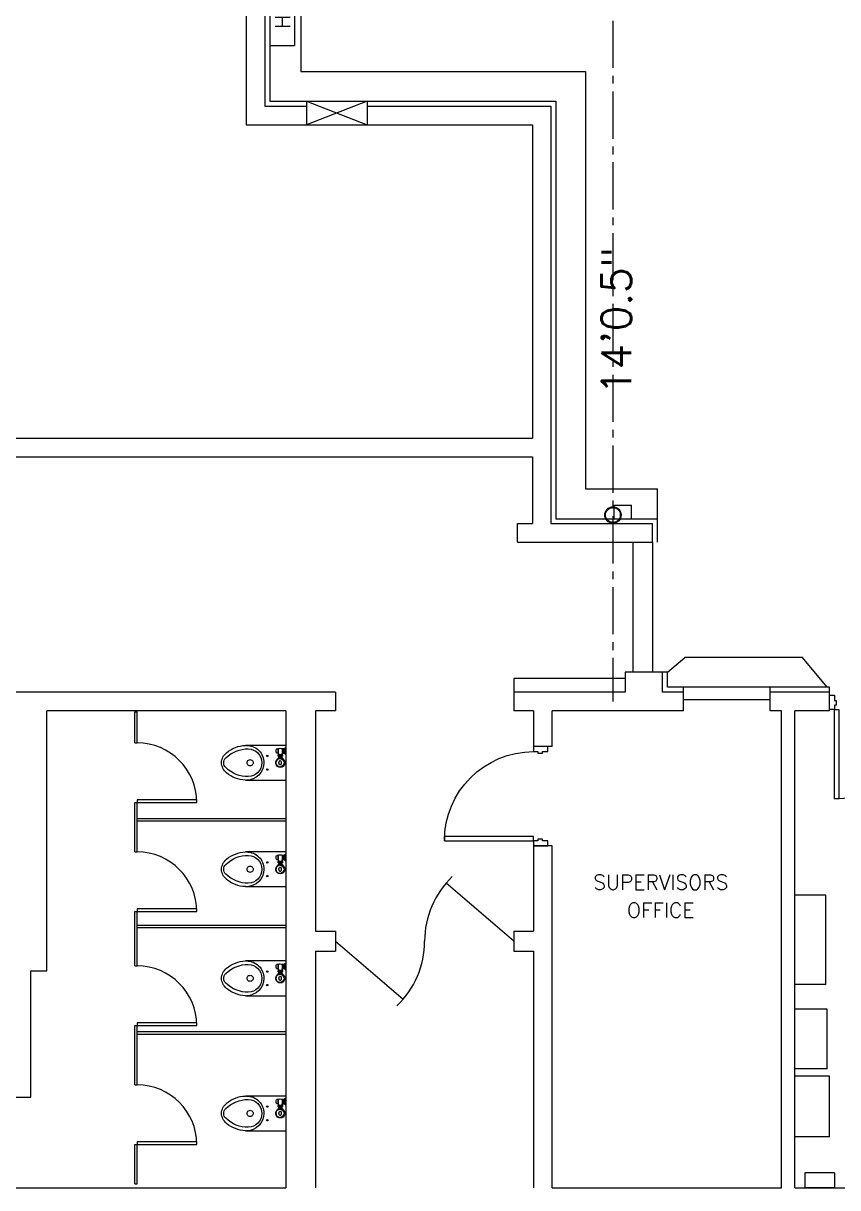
# Model space of a CAD drawing. Header units: inches. Extents: x -578 to 4567, y -980 to 6106.
# Drawn here: x 1508 to 1836.7, y 2275 to 2744.9 of the extents above; entities that cross this region are included whole.
import ezdxf
from ezdxf.enums import TextEntityAlignment as Align

# ---------------------------------------------------------------- set-up
doc = ezdxf.new("R2010")
doc.units = ezdxf.units.IN
doc.header["$LTSCALE"] = 25.4
doc.header["$MEASUREMENT"] = 0
doc.linetypes.add('CENTER2', pattern=[1.125, 0.75, -0.125, 0.125, -0.125])
doc.layers.get('0').update_dxf_attribs({"linetype": 'CONTINUOUS', "lineweight": 20})
for name, color, linetype in [('A-COL-GRID', 8, 'CENTER2'), ('A-DIMS', 1, 'CONTINUOUS'), ('A-ELEC', 6, 'CONTINUOUS'), ('A-HOSE STATION', 4, 'CONTINUOUS'), ('A-OPENING', 8, 'CONTINUOUS'), ('A-ROOMNAME', 6, 'CONTINUOUS'), ('A-TOILET COMPARTMENT', 1, 'CONTINUOUS'), ('A-WALL-CMU', 30, 'CONTINUOUS'), ('A-WALL-IMP', 6, 'CONTINUOUS')]:
    doc.layers.add(name, color=color, linetype=linetype)
for name, color, linetype, lineweight in [('A-COLUMNS', 6, 'CONTINUOUS', 20), ('A-CURB', 13, 'CONTINUOUS', 20), ('A-DOOR', 1, 'CONTINUOUS', 20), ('A-SANR-FIXT', 4, 'CONTINUOUS', 15), ('A-WINDOW', 4, 'CONTINUOUS', 20)]:
    doc.layers.add(name, color=color, linetype=linetype, lineweight=lineweight)
doc.styles.add('ROMANS', font='romans')
doc.styles.add('SIMPLEX', font='simplex')

# ---------------------------------------------------------------- blocks, each defined once
blk = doc.blocks.new('Water Closet_Wall Hung_PlaceHolder - Accessible-1461601-x07074afp1')
at = {"color": 0}
for p, q in [((-7, -16.32), (-7, 0)), ((1.65, -1.39), (1.87, -1.39)), ((1.87, -1.39), (1.65, -1.39)), ((1.87, -3.11), (1.65, -3.11)), ((1.65, -3.11), (1.87, -3.11)), ((1.87, -1.39), (2, -1.48)), ((2, -1.48), (1.87, -1.39)), ((2, -3.02), (1.87, -3.11)), ((1.87, -3.11), (2, -3.02)), ((2, -1.48), (2, -1.59)), ((2, -1.59), (2, -1.48)), ((2, -2.91), (2, -1.59)), ((2, -1.59), (2.59, -1.59)), ((2, -1.59), (2, -2.91)), ((2.59, -1.59), (2, -1.59)), ((2.59, -2.91), (2, -2.91)), ((2, -2.91), (2, -3.02)), ((2, -3.02), (2, -2.91)), ((2, -2.91), (2.59, -2.91)), ((2.59, -1.4), (2.62, -1.38)), ((2.62, -1.38), (2.59, -1.4)), ((2.59, -1.59), (2.59, -1.4)), ((2.59, -1.4), (2.59, -1.59)), ((2.59, -2.91), (2.59, -1.59)), ((2.59, -1.59), (2.59, -2.91)), ((2.59, -3.1), (2.59, -2.91)), ((2.59, -2.91), (2.59, -3.1)), ((2.62, -3.12), (2.59, -3.1)), ((2.59, -3.1), (2.62, -3.12)), ((2.62, -1.38), (3.13, -1.38)), ((3.13, -1.38), (2.62, -1.38)), ((3.13, -3.12), (2.62, -3.12)), ((2.62, -3.12), (3.13, -3.12)), ((3.13, -1.38), (3.15, -1.4)), ((3.15, -1.4), (3.13, -1.38)), ((3.15, -3.1), (3.13, -3.12)), ((3.13, -3.12), (3.15, -3.1)), ((3.15, -1.4), (3.15, -1.44)), ((3.15, -1.44), (3.15, -1.4)), ((3.15, -3.06), (3.15, -1.44)), ((3.15, -1.44), (3.15, -3.06)), ((3.15, -3.06), (3.15, -3.1)), ((3.15, -3.1), (3.15, -3.06)), ((3.24, -1.47), (3.69, -1.47)), ((3.69, -1.47), (3.24, -1.47)), ((3.69, -3.03), (3.24, -3.03)), ((3.24, -3.03), (3.69, -3.03)), ((6.08, -0.28), (3.42, -0.28)), ((6.08, -0.28), (3.42, -0.28)), ((3.76, -1.44), (3.82, -1.44)), ((3.82, -1.44), (3.76, -1.44)), ((3.84, -3.06), (3.76, -3.06)), ((3.76, -3.06), (3.84, -3.06)), ((5.67, -1.44), (3.83, -1.44)), ((5.67, -1.44), (3.83, -1.44)), ((5.67, -3.06), (3.83, -3.06)), ((3.83, -3.06), (5.66, -3.06)), ((3.85, -3.19), (3.92, -3.19)), ((3.92, -3.19), (3.85, -3.19)), ((3.92, -3.19), (3.9, -3.12)), ((3.9, -3.12), (3.92, -3.19)), ((3.91, -0.69), (4.03, -0.63)), ((4.03, -0.63), (3.91, -0.69)), ((3.91, -1.35), (3.91, -0.69)), ((3.91, -0.69), (3.91, -1.35)), ((5.58, -1.34), (3.91, -1.34)), ((3.91, -1.34), (5.58, -1.34)), ((5.58, -3.19), (3.92, -3.19)), ((5.58, -3.19), (3.92, -3.19)), ((4.06, -0.44), (3.96, -0.44)), ((3.96, -0.44), (4.06, -0.44)), ((4.03, -0.63), (4.06, -0.63)), ((4.06, -0.63), (4.03, -0.63)), ((5.44, -0.44), (4.06, -0.44)), ((4.06, -0.63), (4.06, -0.44)), ((4.06, -0.44), (5.44, -0.44)), ((4.06, -0.44), (4.06, -0.63)), ((5.44, -0.63), (4.06, -0.63)), ((4.06, -0.63), (5.44, -0.63)), ((5.54, -0.44), (5.44, -0.44)), ((5.44, -0.44), (5.44, -0.63)), ((5.44, -0.63), (5.44, -0.44)), ((5.44, -0.44), (5.54, -0.44)), ((5.44, -0.63), (5.47, -0.63)), ((5.47, -0.63), (5.44, -0.63)), ((5.47, -0.63), (5.58, -0.69)), ((5.58, -0.69), (5.47, -0.63)), ((5.58, -0.69), (5.58, -1.34)), ((5.58, -1.34), (5.58, -0.69)), ((5.58, -3.19), (5.65, -3.19)), ((5.65, -3.19), (5.58, -3.19)), ((7, 0), (7, -16.32))]:
    blk.add_line(p, q, dxfattribs=at)
for centre, radius, start, end in [((0, -2.25), 1.86, 27.5308, 332.4692), ((0, -2.25), 1.86, 27.5308, 332.4692), ((-0.59, -2.54), 1.15, 141.5499, 198.4501), ((-0.59, -2.54), 1.15, 141.5499, 198.4501), ((0, -1.95), 1.93, 209.6175, 330.3825), ((0, -1.95), 1.93, 209.6175, 330.3825), ((0, -2.31), 1.56, 17.733, 162.2665), ((0, -2.31), 1.56, 17.733, 162.2665), ((-0.63, -2.33), 0.281, 167.1519, 237.098), ((-0.63, -2.33), 0.281, 167.1519, 237.098), ((0.15, -2.51), 1.08, 158.3829, 167.1519), ((0.15, -2.51), 1.08, 158.3829, 167.1519), ((-0.67, -2.18), 0.194, 98.1973, 158.3829), ((-0.67, -2.18), 0.194, 98.1973, 158.3829), ((0, -1.36), 1.44, 237.098, 302.902), ((0, -1.36), 1.44, 237.098, 302.902), ((0, -6.86), 4.92, 81.8133, 98.1973), ((0, -6.86), 4.92, 81.8133, 98.1973), ((0.63, -2.33), 0.281, 302.902, 12.8481), ((0.63, -2.33), 0.281, 302.902, 12.8481), ((-0.15, -2.51), 1.08, 12.8481, 21.6171), ((-0.15, -2.51), 1.08, 12.8481, 21.6171), ((0.59, -2.54), 1.15, 341.5499, 38.4493), ((0.59, -2.54), 1.15, 341.5499, 38.4493), ((-0.01, -2.25), 1.87, 332.6231, 27.3769), ((-0.01, -2.25), 1.87, 332.6231, 27.3769), ((3.24, -1.34), 0.127, 228.7489, 269.5746), ((3.24, -1.34), 0.127, 228.7489, 269.5746), ((3.24, -3.16), 0.127, 90.4254, 131.2511), ((3.24, -3.16), 0.127, 90.4254, 131.2511), ((4.18, 0), 0.81, 179.7564, 199.7261), ((4.18, 0), 0.81, 179.7564, 199.7261), ((3.96, 0.53), 0.973, 236.3254, 269.6746), ((3.96, 0.53), 0.973, 236.3254, 269.6746), ((3.69, -1.38), 0.0928, 272.3472, 319.6528), ((3.69, -1.38), 0.0928, 272.3472, 319.6528), ((3.69, -3.12), 0.0928, 41.2055, 87.6528), ((3.69, -3.12), 0.0928, 41.2055, 87.6528), ((5.28, -3.51), 1.46, 167.2115, 182.7287), ((5.28, -3.51), 1.46, 167.2115, 182.7287), ((3.82, -1.35), 0.0924, 270, 360), ((3.82, -1.35), 0.0924, 270, 360), ((4.04, -3.57), 0.223, 182.7287, 254.9337), ((4.04, -3.57), 0.223, 182.7287, 254.9337), ((3.78, -3.17), 0.127, 24.1518, 61.8482), ((3.78, -3.17), 0.127, 24.1518, 61.8482), ((4.75, -0.93), 2.96, 254.9337, 285.1079), ((4.75, -0.93), 2.96, 254.9337, 285.1079), ((5.46, -3.57), 0.22, 285.1079, 357.1795), ((5.46, -3.57), 0.22, 285.1079, 357.1795), ((5.54, 0.53), 0.973, 270.3254, 303.6746), ((5.54, 0.53), 0.973, 270.3254, 303.6746), ((5.68, -1.34), 0.0952, 180.6669, 263.0107), ((5.68, -1.34), 0.0952, 180.6669, 263.0107), ((5.79, -3.24), 0.218, 123.0015, 166.6392), ((5.79, -3.24), 0.218, 123.0015, 166.6392), ((4.22, -3.51), 1.46, 357.1795, 12.7885), ((4.22, -3.51), 1.46, 357.1795, 12.7885), ((3.56, -2.25), 2.26, 339.0908, 21.1001), ((3.56, -2.25), 2.26, 339.0908, 21.1001), ((5.32, 0), 0.81, 340.2739, 0.2436), ((5.32, 0), 0.81, 340.2739, 0.2436), ((0, -15.87), 7.01, 90, 180), ((-2.75, -7.5), 0.28, 360, 180), ((-2.75, -7.5), 0.28, 180, 360), ((0, -15.87), 7.01, 360, 90), ((2.75, -7.5), 0.28, 0, 180), ((2.75, -7.5), 0.28, 180, 0), ((0, -15.28), 5.61, 0.9172, 179.0828), ((5.63, -15.87), 12.64, 182.0147, 220), ((6.91, -15.39), 12.52, 179.0828, 224.9172), ((-6.91, -15.39), 12.52, 315.0828, 0.9172), ((-5.63, -15.87), 12.64, 320, 357.9853), ((0.26, -20.38), 5.62, 220, 267.3987), ((0.09, -22.19), 2.9, 224.9172, 268.1773), ((-0.26, -20.38), 5.62, 272.6013, 320), ((-0.09, -22.19), 2.9, 271.8227, 315.0828)]:
    blk.add_arc(centre, radius, start, end, dxfattribs=at)
for major_axis in [(1.25, 0), (-1.25, 0)]:
    blk.add_ellipse((0, -14.42), major_axis=major_axis, ratio=0.986011, start_param=1.570796, end_param=4.712389, dxfattribs=at)
blk.add_open_spline([(0.84, -2.08), (0.83, -2.07), (0.8, -2.03), (0.74, -1.99), (0.7, -1.99)], degree=3, dxfattribs=at)
blk.add_open_spline([(0.84, -2.08), (0.83, -2.07), (0.8, -2.03), (0.74, -1.99), (0.7, -1.99)], degree=3, dxfattribs=at)
blk = doc.blocks.new('DOOR')
at = {"color": 0}
for p, q in [((-1.75, 0), (-1.75, 36)), ((-1.75, 36), (0, 36)), ((0, 36), (0, 0)), ((-38, -5.75), (-38, 0)), ((-38, 0), (-36, 0)), ((-36, 0), (-36, -1.75)), ((0, 0), (-1.75, 0)), ((0, -1.75), (0, 0)), ((0, 0), (2, 0)), ((2, 0), (2, -5.75)), ((-36, -1.75), (-35.375, -1.75)), ((-36, -3.625), (-36, -5.75)), ((-35.375, -3.625), (-36, -3.625)), ((-35.375, -1.75), (-35.375, -3.625)), ((-0.625, -1.75), (0, -1.75)), ((-0.625, -3.625), (-0.625, -1.75)), ((0, -3.625), (-0.625, -3.625)), ((0, -5.75), (0, -3.625)), ((-36, -5.75), (-38, -5.75)), ((2, -5.75), (0, -5.75))]:
    blk.add_line(p, q, dxfattribs=at)
at = {"color": 0, "lineweight": 15}
blk.add_arc((0, 0), 36, 90, 180, dxfattribs=at)
blk = doc.blocks.new('HOSE STATION')
at = {"layer": 'A-HOSE STATION'}
for p, q in [((-12, 0), (-12, -10)), ((12, 0), (-12, 0)), ((12, 0), (12, -10)), ((12, -10), (-12, -10))]:
    blk.add_line(p, q, dxfattribs=at)
at = {"layer": 'A-HOSE STATION', "style": 'ROMANS'}
blk.add_text('HS', height=6, dxfattribs=at).set_placement((0.2, -5.24), align=Align.MIDDLE_CENTER)

msp = doc.modelspace()

# ---------------------------------------------------------------- linework, layer by layer
at = {"layer": 'A-COL-GRID'}
msp.add_line((1746, 3517.5), (1746, 2471.175265), dxfattribs=at)
at = {"layer": 'A-COLUMNS'}
for radius in [3.3125, 2.9905]:
    msp.add_circle((1746, 2546.5), radius, dxfattribs=at)
at = {"layer": 'A-CURB'}
for p, q in [((1619.5, 3494), (1619.995031, 2725.5)), ((1619.995031, 2725.5), (1735, 2725.5)), ((1735, 2725.5), (1735, 2557)), ((1735, 2557), (1764, 2557)), ((1764, 2545), (1764, 2557)), ((1768, 2483), (1775, 2489)), ((1822.5, 2489), (1775, 2489)), ((1832.5, 2477), (1822.5, 2489)), ((1706, 2480.5), (1706, 2475)), ((1751, 2480.5), (1706, 2480.5))]:
    msp.add_line(p, q, dxfattribs=at)
at = {"layer": 'A-DOOR'}
for p, q in [((1706, 2374.5), (1678.641344, 2397.898803)), ((1634, 2374.5), (1661.358656, 2351.101197))]:
    msp.add_line(p, q, dxfattribs=at)
for centre, start, end in [((1706, 2374.5), 133.61624473, 180), ((1634, 2374.5), 313.61624473, 0)]:
    msp.add_arc(centre, 36, start, end, dxfattribs=at)
at = {"layer": 'A-ELEC'}
for p, q in [((1832, 2393), (1819.5, 2393)), ((1819.5, 2357), (1819.5, 2393)), ((1832, 2357), (1832, 2393)), ((1832, 2357), (1819.5, 2357)), ((1832.5, 2347), (1819.5, 2347)), ((1819.5, 2323), (1819.5, 2347)), ((1832, 2347), (1819.5, 2347)), ((1832.5, 2323), (1832.5, 2347)), ((1832.5, 2323), (1819.5, 2323)), ((1819.5, 2295.5), (1819.5, 2320)), ((1833.5, 2320), (1819.5, 2320)), ((1833.5, 2295.5), (1833.5, 2320)), ((1833.5, 2295.5), (1819.5, 2295.5)), ((1823.5, 2281), (1823.5, 2275)), ((1835.5, 2281), (1823.5, 2281)), ((1835.5, 2281), (1835.5, 2275)), ((1835.5, 2275), (1823.5, 2275))]:
    msp.add_line(p, q, dxfattribs=at)
at = {"layer": 'A-OPENING'}
for p, q in [((1622.30705, 2713.5), (1646.80705, 2713.5)), ((1622.30705, 2713.5), (1646.80705, 2704)), ((1646.80705, 2713.5), (1622.30705, 2704)), ((1622.30705, 2704), (1646.80705, 2704))]:
    msp.add_line(p, q, dxfattribs=at)
at = {"layer": 'A-TOILET COMPARTMENT'}
for p, q in [((1553, 2454.5), (1553, 2467)), ((1553, 2467), (1554, 2467)), ((1554, 2454.5), (1554, 2467)), ((1553, 2454.5), (1554, 2454.5)), ((1553, 2410.5), (1553, 2430.5)), ((1553, 2430.5), (1554, 2430.5)), ((1578, 2431.5), (1554, 2431.5)), ((1554, 2431.5), (1554, 2430.5)), ((1554, 2410.5), (1554, 2430.5)), ((1554, 2430.5), (1578, 2430.5)), ((1578, 2430.5), (1578, 2431.5)), ((1554, 2424), (1614, 2424)), ((1554, 2423), (1614, 2423)), ((1553, 2410.5), (1554, 2410.5)), ((1578, 2387.5), (1554, 2387.5)), ((1554, 2387.5), (1554, 2386.5)), ((1578, 2386.5), (1578, 2387.5)), ((1553, 2364.5), (1553, 2386.5)), ((1553, 2386.5), (1554, 2386.5)), ((1554, 2364.5), (1554, 2386.5)), ((1554, 2386.5), (1578, 2386.5)), ((1554, 2381), (1614, 2381)), ((1554, 2380), (1614, 2380)), ((1553, 2364.5), (1554, 2364.5)), ((1553, 2340.5), (1554, 2340.5)), ((1553, 2316.5), (1553, 2340.5)), ((1578, 2341.5), (1554, 2341.5)), ((1554, 2341.5), (1554, 2340.5)), ((1554, 2340.5), (1578, 2340.5)), ((1554, 2316.5), (1554, 2340.5)), ((1578, 2340.5), (1578, 2341.5)), ((1554, 2338), (1614, 2338)), ((1554, 2337), (1614, 2337)), ((1553, 2316.5), (1554, 2316.5)), ((1578, 2293.5), (1554, 2293.5)), ((1554, 2293.5), (1554, 2292.5)), ((1578, 2292.5), (1578, 2293.5)), ((1553, 2276.5), (1553, 2292.5)), ((1553, 2292.5), (1554, 2292.5)), ((1554, 2276.5), (1554, 2292.5)), ((1554, 2292.5), (1578, 2292.5)), ((1553, 2276.5), (1554, 2276.5))]:
    msp.add_line(p, q, dxfattribs=at)
for centre in [(1554, 2430.5), (1554, 2386.5), (1554, 2340.5), (1554, 2292.5)]:
    msp.add_arc(centre, 24, 0, 90, dxfattribs=at)
at = {"layer": 'A-WALL-CMU'}
for p, q in [((1598, 4007), (1598, 2704)), ((1605.5, 3508), (1605.5, 2711.5)), ((1605.5, 2711.5), (1622.30705, 2711.5)), ((1622.30705, 2711.5), (1622.30705, 2704)), ((1646.80705, 2711.5), (1646.80705, 2704)), ((1646.80705, 2711.5), (1721, 2711.5)), ((1721, 2711.5), (1721, 2543)), ((1598, 2704), (1622.30705, 2704)), ((1646.80705, 2704), (1713.5, 2704)), ((1713.5, 2704), (1713.5, 2577.5)), ((1454, 2577.5), (1713.5, 2577.5)), ((1284, 2570), (1713.5, 2570)), ((1713.5, 2570), (1713.5, 2543)), ((1707.5, 2543), (1713.5, 2543)), ((1707.5, 2535.5), (1707.5, 2543)), ((1721, 2543), (1762, 2543)), ((1762, 2535.5), (1762, 2543)), ((1707.5, 2535.5), (1762, 2535.5)), ((1754, 2535.5), (1754, 2483)), ((1762, 2535.5), (1762, 2483)), ((1751, 2483), (1751, 2475)), ((1766, 2483), (1751, 2483)), ((1766, 2475), (1766, 2483)), ((1634, 2475), (1455, 2475)), ((1634, 2475), (1634, 2467.5)), ((1706, 2475), (1706, 2467.5)), ((1751, 2475), (1706, 2475)), ((1774.5, 2475), (1766, 2475)), ((1774.5, 2467.5), (1774.5, 2475)), ((1833.5, 2475), (1809.5, 2475)), ((1809.5, 2467.5), (1809.5, 2475)), ((1833.5, 2467.5), (1833.5, 2475)), ((1614, 2467.5), (1517.5, 2467.5)), ((1517.5, 2362.5), (1517.5, 2467.5)), ((1614, 2467.5), (1614, 2275)), ((1634, 2467.5), (1626, 2467.5)), ((1626, 2467.5), (1626, 2378.5)), ((1714, 2467.5), (1706, 2467.5)), ((1714, 2467.5), (1714, 2453)), ((1721.5, 2453), (1721.5, 2467.5)), ((1774.5, 2467.5), (1721.5, 2467.5)), ((1814, 2467.5), (1809.5, 2467.5)), ((1814, 2275), (1814, 2467.5)), ((1833.5, 2467.5), (1819.5, 2467.5)), ((1819.5, 2275), (1819.5, 2467.5)), ((1721.5, 2453), (1714, 2453)), ((1721.5, 2413), (1714, 2413)), ((1714, 2413), (1714, 2378.5)), ((1721.5, 2275), (1721.5, 2413)), ((1626, 2378.5), (1634, 2378.5)), ((1634, 2378.5), (1634, 2370.5)), ((1706, 2378.5), (1714, 2378.5)), ((1706, 2378.5), (1706, 2370.5)), ((1626, 2370.5), (1634, 2370.5)), ((1626, 2370.5), (1626, 2275)), ((1706, 2370.5), (1714, 2370.5)), ((1714, 2370.5), (1714, 2275)), ((1511, 2311.5), (1511, 2362.5)), ((1511, 2362.5), (1517.5, 2362.5)), ((1505, 2311.5), (1511, 2311.5)), ((1293, 2275), (1614, 2275)), ((1721.5, 2275), (1814, 2275)), ((1819.5, 2275), (1903.5, 2275))]:
    msp.add_line(p, q, dxfattribs=at)
at = {"layer": 'A-WALL-IMP'}
for p, q in [((1607.5, 3506), (1607.5, 2713.5)), ((1607.5, 2713.5), (1622.30705, 2713.5)), ((1622.30705, 2713.5), (1622.30705, 2711.5)), ((1646.80705, 2713.5), (1723, 2713.5)), ((1646.80705, 2713.5), (1646.80705, 2711.5)), ((1723, 2713.5), (1723, 2545)), ((1746.5, 2550.5), (1753.5, 2550.5)), ((1746.5, 2545), (1746.5, 2550.5)), ((1753.5, 2545), (1753.5, 2550.5)), ((1723, 2545), (1764, 2545)), ((1764, 2535.5), (1764, 2545)), ((1768, 2483), (1766, 2483)), ((1768, 2477), (1768, 2483)), ((1833.5, 2477), (1768, 2477)), ((1833.5, 2475), (1833.5, 2477))]:
    msp.add_line(p, q, dxfattribs=at)
at = {"layer": 'A-WINDOW'}
for p, q in [((1774.5, 2467.5), (1774.5, 2477)), ((1809.5, 2467.5), (1809.5, 2477)), ((1774.5, 2472), (1809.5, 2472))]:
    msp.add_line(p, q, dxfattribs=at)

# ---------------------------------------------------------------- block references
at = {"layer": 'A-DOOR', "rotation": 180}
msp.add_blockref('DOOR', (1835.5, 2468), dxfattribs=at)
at = {"layer": 'A-DOOR', "xscale": -1, "rotation": 90}
msp.add_blockref('DOOR', (1714, 2415), dxfattribs=at)
at = {"layer": 'A-HOSE STATION', "rotation": 90}
msp.add_blockref('HOSE STATION', (1607.5, 2747.972398), dxfattribs=at)
at = {"layer": 'A-SANR-FIXT', "xscale": -1, "rotation": 270.0000000000016}
for p in [(1614, 2446.5), (1614, 2403.5), (1614, 2359.5), (1614, 2305)]:
    msp.add_blockref('Water Closet_Wall Hung_PlaceHolder - Accessible-1461601-x07074afp1', p, dxfattribs=at)

# ---------------------------------------------------------------- texts
at = {"layer": 'A-DIMS', "style": 'SIMPLEX'}
msp.add_text('14\'0.5"', height=12, rotation=90, dxfattribs=at).set_placement((1747.417504, 2624.767199), align=Align.MIDDLE)
at = {"layer": 'A-ROOMNAME', "style": 'ROMANS'}
for s, p in [('SUPERVISORS', (1765.325226, 2398.268653)), ('OFFICE', (1765.325226, 2386.98376))]:
    msp.add_text(s, height=6, dxfattribs=at).set_placement(p, align=Align.MIDDLE_CENTER)

doc.saveas('drawing.dxf')
